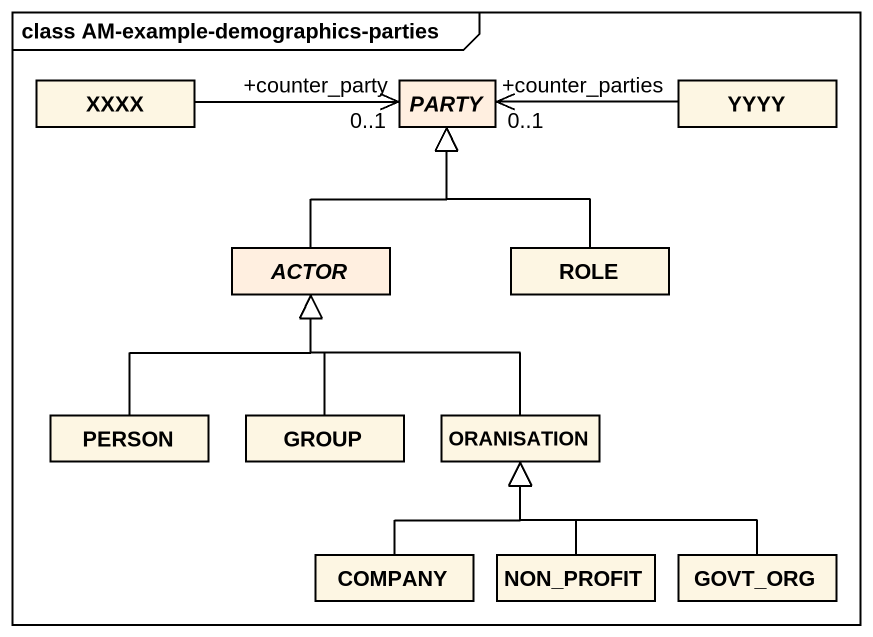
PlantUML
@startuml
mainframe class AM-example-demographics-parties
hide circle
hide empty members
class XXXX
abstract class PARTY #FFEFE0
class YYYY
abstract class "ACTOR" as ACTOR_ #FFEFE0
class ROLE
class "PERSON" as PERSON_
class "GROUP" as GROUP_
class ORANISATION
class COMPANY
class NON_PROFIT
class GOVT_ORG
XXXX -right-> "+counter_party\n0..1" PARTY
YYYY -left-> "+counter_parties\n0..1" PARTY
ACTOR_ -up-|> PARTY
ROLE -up-|> PARTY
PERSON_ -up-|> ACTOR_
GROUP_ -up-|> ACTOR_
ORANISATION -up-|> ACTOR_
COMPANY -up-|> ORANISATION
NON_PROFIT -up-|> ORANISATION
GOVT_ORG -left-|> ORANISATION
@enduml
